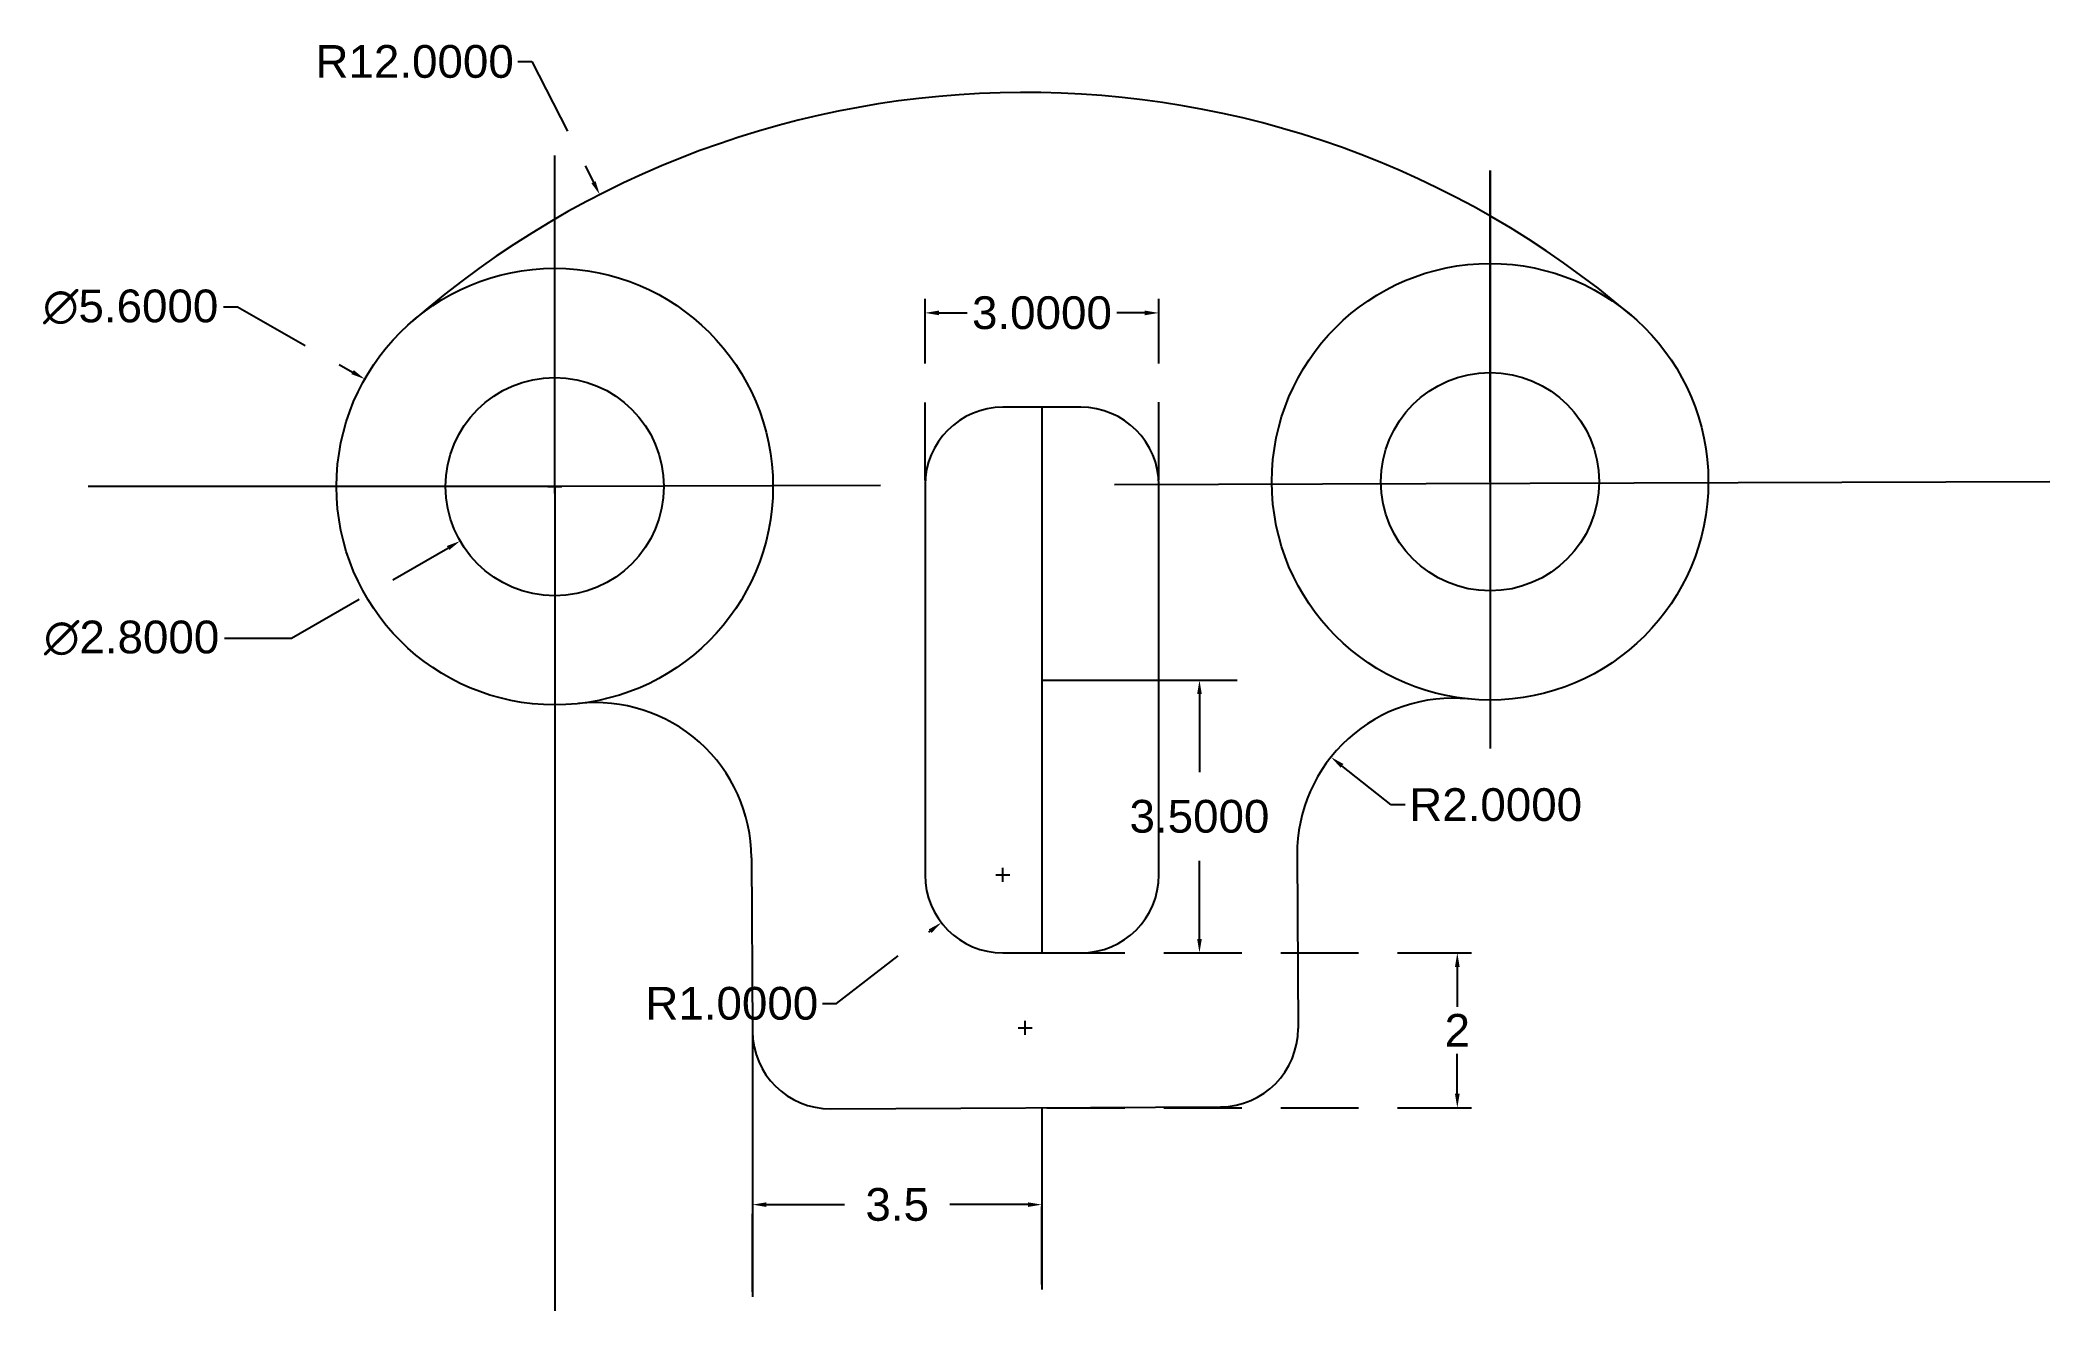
# Model space of a CAD drawing. Header units: inches. Extents: x 13.4 to 39.2, y 1.9 to 18.2.
import ezdxf

# ---------------------------------------------------------------- set-up
doc = ezdxf.new("R2010")
doc.units = ezdxf.units.IN
doc.header["$MEASUREMENT"] = 0
doc.linetypes.add('ACAD_ISO02W100', pattern=[15, 12, -3])
doc.linetypes.add('DASHEDX2', pattern=[1.5, 1, -0.5])
doc.layers.add('annotation', color=210, linetype='DASHEDX2')
doc.layers.add('outline', color=80, linetype='ACAD_ISO02W100')
doc.styles.get("Standard").update_dxf_attribs({"font": 'arial.ttf'})
doc.dimstyles.get("Standard").update_dxf_attribs({"dimtxt": 0.42, "dimasz": 0.18, "dimexe": 0.18, "dimexo": 0.0625, "dimgap": 0.09, "dimtad": 0, "dimtih": 1, "dimtoh": 1, "dimdec": 4, "dimzin": 0, "dimdsep": 46, "dimtxsty": 'Standard', "dimcen": 0.09, "dimclrd": 1, "dimclrt": 1, "dimadec": 0, "dimazin": 0, "dimtfac": 1, "dimtdec": 4, "dimtofl": 0, "dimtmove": 0, "dimatfit": 3, "dimfxl": 1, "dimtolj": 1, "dimtzin": 0, "dimarcsym": 0})

# ---------------------------------------------------------------- blocks, each defined once
blk = doc.blocks.new('*D1')
at = {"layer": 'annotation', "color": 0, "lineweight": -2, "transparency": 16777216}
for p, q in [((24.732, 12.58), (24.732, 14.91)), ((27.732, 12.583), (27.732, 14.91))]:
    blk.add_line(p, q, dxfattribs=at)
at = {"layer": 'annotation', "color": 1, "lineweight": -2, "transparency": 16777216}
for p, q in [((24.912, 14.73), (25.271, 14.73)), ((27.552, 14.73), (27.193, 14.73))]:
    blk.add_line(p, q, dxfattribs=at)
at = {"layer": 'annotation', "color": 1, "transparency": 16777216}
for points in [[(24.912, 14.76), (24.912, 14.7), (24.732, 14.73)], [(27.552, 14.76), (27.552, 14.7), (27.732, 14.73)]]:
    blk.add_solid(points, dxfattribs=at)
at = {"layer": 'Defpoints', "color": 0, "transparency": 16777216}
for p in [(27.732, 14.73), (24.732, 12.517), (27.732, 12.52)]:
    blk.add_point(p, dxfattribs=at)
at = {"layer": 'annotation', "color": 1, "transparency": 16777216, "insert": (26.232, 14.73), "char_height": 0.42, "attachment_point": 5}
blk.add_mtext('\\A1;3.0000', dxfattribs=at)
blk = doc.blocks.new('*D2')
at = {"layer": 'annotation', "color": 0, "lineweight": -2, "transparency": 16777216}
for p, q in [((26.295, 10.02), (28.433, 10.02)), ((26.295, 6.52), (28.433, 6.52))]:
    blk.add_line(p, q, dxfattribs=at)
at = {"layer": 'annotation', "color": 1, "lineweight": -2, "transparency": 16777216}
for p, q in [((28.253, 9.84), (28.253, 8.575)), ((28.253, 6.7), (28.253, 7.966))]:
    blk.add_line(p, q, dxfattribs=at)
at = {"layer": 'annotation', "color": 1, "transparency": 16777216}
for points in [[(28.223, 9.84), (28.283, 9.84), (28.253, 10.02)], [(28.223, 6.7), (28.283, 6.7), (28.253, 6.52)]]:
    blk.add_solid(points, dxfattribs=at)
at = {"layer": 'Defpoints', "color": 0, "transparency": 16777216}
for p in [(26.232, 10.02), (26.232, 6.52), (28.253, 6.52)]:
    blk.add_point(p, dxfattribs=at)
at = {"layer": 'annotation', "color": 1, "transparency": 16777216, "insert": (28.253, 8.27), "char_height": 0.42, "attachment_point": 5}
blk.add_mtext('\\A1;3.5000', dxfattribs=at)
blk = doc.blocks.new('*D3')
at = {"layer": 'annotation', "color": 0, "lineweight": -2, "transparency": 16777216}
for p, q in [((19.891, 12.502), (20.071, 12.502)), ((19.981, 12.412), (19.981, 12.592))]:
    blk.add_line(p, q, dxfattribs=at)
at = {"layer": 'annotation', "color": 1, "lineweight": -2, "transparency": 16777216}
for p, q in [((16.604, 10.559), (18.612, 11.714)), ((15.743, 10.559), (16.604, 10.559))]:
    blk.add_line(p, q, dxfattribs=at)
at = {"layer": 'annotation', "color": 1, "transparency": 16777216}
blk.add_solid([(18.597, 11.74), (18.627, 11.688), (18.768, 11.804)], dxfattribs=at)
at = {"layer": 'Defpoints', "color": 0, "transparency": 16777216}
for p in [(21.195, 13.2), (18.768, 11.804)]:
    blk.add_point(p, dxfattribs=at)
at = {"layer": 'annotation', "color": 1, "transparency": 16777216, "insert": (14.553, 10.559), "char_height": 0.42, "attachment_point": 5}
blk.add_mtext('\\A1;∅2.8000', dxfattribs=at)
blk = doc.blocks.new('*D4')
at = {"layer": 'annotation', "color": 1, "lineweight": -2, "transparency": 16777216}
for p, q in [((19.509, 17.953), (19.689, 17.953)), ((19.689, 17.953), (20.478, 16.407))]:
    blk.add_line(p, q, dxfattribs=at)
at = {"layer": 'annotation', "color": 0, "lineweight": -2, "transparency": 16777216}
for p, q in [((25.928, 5.559), (26.108, 5.559)), ((26.018, 5.469), (26.018, 5.649))]:
    blk.add_line(p, q, dxfattribs=at)
at = {"layer": 'annotation', "color": 1, "transparency": 16777216}
blk.add_solid([(20.505, 16.42), (20.452, 16.393), (20.56, 16.246)], dxfattribs=at)
at = {"layer": 'Defpoints', "color": 0, "transparency": 16777216}
for p in [(20.56, 16.246), (26.018, 5.559)]:
    blk.add_point(p, dxfattribs=at)
at = {"layer": 'annotation', "color": 1, "transparency": 16777216, "insert": (18.184, 17.953), "char_height": 0.42, "attachment_point": 5}
blk.add_mtext('\\A1;R12.0000', dxfattribs=at)
blk = doc.blocks.new('*D5')
at = {"layer": 'annotation', "color": 1, "lineweight": -2, "transparency": 16777216}
for p, q in [((15.731, 14.806), (15.911, 14.806)), ((15.911, 14.806), (17.388, 13.97))]:
    blk.add_line(p, q, dxfattribs=at)
at = {"layer": 'annotation', "color": 0, "lineweight": -2, "transparency": 16777216}
for p, q in [((19.891, 12.502), (20.071, 12.502)), ((19.981, 12.412), (19.981, 12.592))]:
    blk.add_line(p, q, dxfattribs=at)
at = {"layer": 'annotation', "color": 1, "transparency": 16777216}
blk.add_solid([(17.403, 13.996), (17.373, 13.944), (17.545, 13.881)], dxfattribs=at)
at = {"layer": 'Defpoints', "color": 0, "transparency": 16777216}
for p in [(17.545, 13.881), (22.418, 11.123)]:
    blk.add_point(p, dxfattribs=at)
at = {"layer": 'annotation', "color": 1, "transparency": 16777216, "insert": (14.541, 14.806), "char_height": 0.42, "attachment_point": 5}
blk.add_mtext('\\A1;∅5.6000', dxfattribs=at)
blk = doc.blocks.new('*D6')
at = {"layer": 'annotation', "color": 0, "lineweight": -2, "transparency": 16777216}
for p, q in [((22.518, 2.172), (22.518, 3.471)), ((26.232, 2.266), (26.232, 3.471))]:
    blk.add_line(p, q, dxfattribs=at)
at = {"layer": 'annotation', "color": 1, "lineweight": -2, "transparency": 16777216}
for p, q in [((22.698, 3.291), (23.901, 3.291)), ((26.052, 3.291), (24.849, 3.291))]:
    blk.add_line(p, q, dxfattribs=at)
at = {"layer": 'annotation', "color": 1, "transparency": 16777216}
for points in [[(22.698, 3.321), (22.698, 3.261), (22.518, 3.291)], [(26.052, 3.321), (26.052, 3.261), (26.232, 3.291)]]:
    blk.add_solid(points, dxfattribs=at)
at = {"layer": 'Defpoints', "color": 0, "transparency": 16777216}
for p in [(26.232, 3.291), (22.518, 2.109), (26.232, 2.203)]:
    blk.add_point(p, dxfattribs=at)
at = {"layer": 'annotation', "color": 1, "transparency": 16777216, "insert": (24.375, 3.291), "char_height": 0.42, "attachment_point": 5}
blk.add_mtext('\\A1;3.5', dxfattribs=at)
blk = doc.blocks.new('*D10')
at = {"layer": 'annotation', "color": 0, "lineweight": -2, "transparency": 16777216}
for p, q in [((25.642, 7.52), (25.822, 7.52)), ((25.732, 7.43), (25.732, 7.61))]:
    blk.add_line(p, q, dxfattribs=at)
at = {"layer": 'annotation', "color": 1, "lineweight": -2, "transparency": 16777216}
for p, q in [((23.595, 5.871), (24.798, 6.799)), ((23.415, 5.871), (23.595, 5.871))]:
    blk.add_line(p, q, dxfattribs=at)
at = {"layer": 'annotation', "color": 1, "transparency": 16777216}
blk.add_solid([(24.78, 6.823), (24.816, 6.776), (24.941, 6.909)], dxfattribs=at)
at = {"layer": 'Defpoints', "color": 0, "transparency": 16777216}
for p in [(25.732, 7.52), (24.941, 6.909)]:
    blk.add_point(p, dxfattribs=at)
at = {"layer": 'annotation', "color": 1, "transparency": 16777216, "insert": (22.253, 5.871), "char_height": 0.42, "attachment_point": 5}
blk.add_mtext('\\A1;R1.0000', dxfattribs=at)
blk = doc.blocks.new('*D11')
at = {"layer": 'annotation', "color": 1, "lineweight": -2, "transparency": 16777216}
for p, q in [((30.711, 8.42), (30.081, 8.92)), ((30.891, 8.42), (30.711, 8.42))]:
    blk.add_line(p, q, dxfattribs=at)
at = {"layer": 'annotation', "color": 1, "transparency": 16777216}
blk.add_solid([(30.1, 8.944), (30.063, 8.897), (29.94, 9.032)], dxfattribs=at)
at = {"layer": 'Defpoints', "color": 0, "transparency": 16777216}
for p in [(29.94, 9.032), (31.506, 7.788)]:
    blk.add_point(p, dxfattribs=at)
at = {"layer": 'annotation', "color": 1, "transparency": 16777216, "insert": (32.053, 8.42), "char_height": 0.42, "attachment_point": 5}
blk.add_mtext('\\A1;R2.0000', dxfattribs=at)
blk = doc.blocks.new('*D12')
at = {"layer": 'annotation', "color": 0, "lineweight": -2, "transparency": 16777216}
for p, q in [((26.295, 6.52), (31.741, 6.52)), ((26.295, 4.534), (31.741, 4.534))]:
    blk.add_line(p, q, dxfattribs=at)
at = {"layer": 'annotation', "color": 1, "lineweight": -2, "transparency": 16777216}
for p, q in [((31.561, 6.34), (31.561, 5.828)), ((31.561, 4.714), (31.561, 5.226))]:
    blk.add_line(p, q, dxfattribs=at)
at = {"layer": 'annotation', "color": 1, "transparency": 16777216}
for points in [[(31.531, 6.34), (31.591, 6.34), (31.561, 6.52)], [(31.531, 4.714), (31.591, 4.714), (31.561, 4.534)]]:
    blk.add_solid(points, dxfattribs=at)
at = {"layer": 'Defpoints', "color": 0, "transparency": 16777216}
for p in [(26.232, 6.52), (26.232, 4.534), (31.561, 4.534)]:
    blk.add_point(p, dxfattribs=at)
at = {"layer": 'annotation', "color": 1, "transparency": 16777216, "insert": (31.561, 5.527), "char_height": 0.42, "attachment_point": 5}
blk.add_mtext('\\A1;2', dxfattribs=at)

msp = doc.modelspace()

# ---------------------------------------------------------------- linework, layer by layer
for p, q in [((22.50619, 7.74115), (22.51772, 5.51506)), ((29.50609, 7.77741), (29.51763, 5.55133)), ((23.52289, 4.52026), (28.52282, 4.54616))]:
    msp.add_line(p, q)
msp.add_lwpolyline([(25.73236, 6.52022), (26.73236, 6.52022, 0.41421356), (27.73236, 7.52022), (27.73236, 12.52022, 0.41421356), (26.73236, 13.52022), (25.73236, 13.52022, 0.41421356), (24.73236, 12.52022), (24.73236, 7.52022, 0.41421356)], format="xyb", close=True)
for centre, radius in [((19.98149, 12.50202), 2.8), ((31.98133, 12.56418), 2.8), ((31.98133, 12.56418), 1.4), ((19.98149, 12.50202), 1.4)]:
    msp.add_circle(centre, radius)
for centre, radius, start, end in [((26.01754, 5.55896), 12, 49.591114, 131.002527), ((20.50622, 7.73079), 2, 0.296821, 96.275977), ((31.50607, 7.78777), 2, 84.317664, 180.296821), ((23.51771, 5.52024), 1, 180.296821, 270.296821), ((28.51764, 5.54615), 1, 270.296821, 0.296821)]:
    msp.add_arc(centre, radius, start, end)
at = {"layer": 'outline'}
for p, q in [((19.98149, 12.50202), (19.98149, 16.75064)), ((31.98133, 12.56418), (31.98133, 16.5557)), ((31.98133, 16.5557), (31.98133, 9.14083)), ((26.23236, 13.52022), (26.23236, 6.52022)), ((19.98149, 12.50202), (13.99564, 12.50202)), ((39.16245, 12.56418), (19.98149, 12.50202)), ((19.98149, 12.50202), (19.98149, 1.92921)), ((26.23236, 10.02022), (28.73549, 10.02022)), ((22.51772, 5.51506), (22.51772, 2.10933)), ((26.23236, 4.53429), (26.23236, 2.20348))]:
    msp.add_line(p, q, dxfattribs=at)

# ---------------------------------------------------------------- dimensions: what is measured, and where the dimension line sits
at = {"layer": 'annotation'}
for center, mpoint, picture, middle in [((26.01754, 5.55896), (20.56033, 16.24628), '*D4', (18.18378, 17.95269)), ((31.50607, 7.78777), (29.94034, 9.03216), '*D11', (32.05281, 8.41986)), ((25.73236, 7.52022), (24.94061, 6.90938), '*D10', (22.2531, 5.87134))]:
    dim = msp.add_radius_dim(center=center, mpoint=mpoint, dimstyle='Standard', dxfattribs=at)
    dim.commit()
    dim.dimension.update_dxf_attribs({"geometry": picture, "text_midpoint": middle, "dimtype": 164})
for p1, p2, picture, middle in [((22.41814, 11.12262), (17.54484, 13.88142), '*D5', (14.54132, 14.80642)), ((21.19504, 13.20008), (18.76794, 11.80396), '*D3', (14.55329, 10.55896))]:
    dim = msp.add_diameter_dim_2p(p1=p1, p2=p2, dimstyle='Standard', dxfattribs=at)
    dim.commit()
    dim.dimension.update_dxf_attribs({"geometry": picture, "text_midpoint": middle, "dimtype": 163})
dim = msp.add_linear_dim(base=(27.73236, 14.7295), p1=(24.73236, 12.51742), p2=(27.73236, 12.52022), dimstyle='Standard', dxfattribs=at)
dim.commit()
dim.dimension.update_dxf_attribs({"geometry": '*D1', "text_midpoint": (26.23236, 14.7295)})
dim = msp.add_linear_dim(base=(28.25273, 6.52022), p1=(26.23236, 10.02022), p2=(26.23236, 6.52022), angle=90, dimstyle='Standard', dxfattribs=at)
dim.commit()
dim.dimension.update_dxf_attribs({"geometry": '*D2', "text_midpoint": (28.25273, 8.27022)})
dim = msp.add_linear_dim(base=(31.56085, 4.53429), p1=(26.23236, 6.52022), p2=(26.23236, 4.53429), angle=90, text='2', dimstyle='Standard', dxfattribs=at)
dim.commit()
dim.dimension.update_dxf_attribs({"geometry": '*D12', "text_midpoint": (31.56085, 5.52726)})
dim = msp.add_linear_dim(base=(26.23236, 3.29104), p1=(22.51772, 2.10933), p2=(26.23236, 2.20348), text='3.5', dimstyle='Standard', dxfattribs=at)
dim.commit()
dim.dimension.update_dxf_attribs({"geometry": '*D6', "text_midpoint": (24.37504, 3.29104)})

doc.saveas('drawing.dxf')
